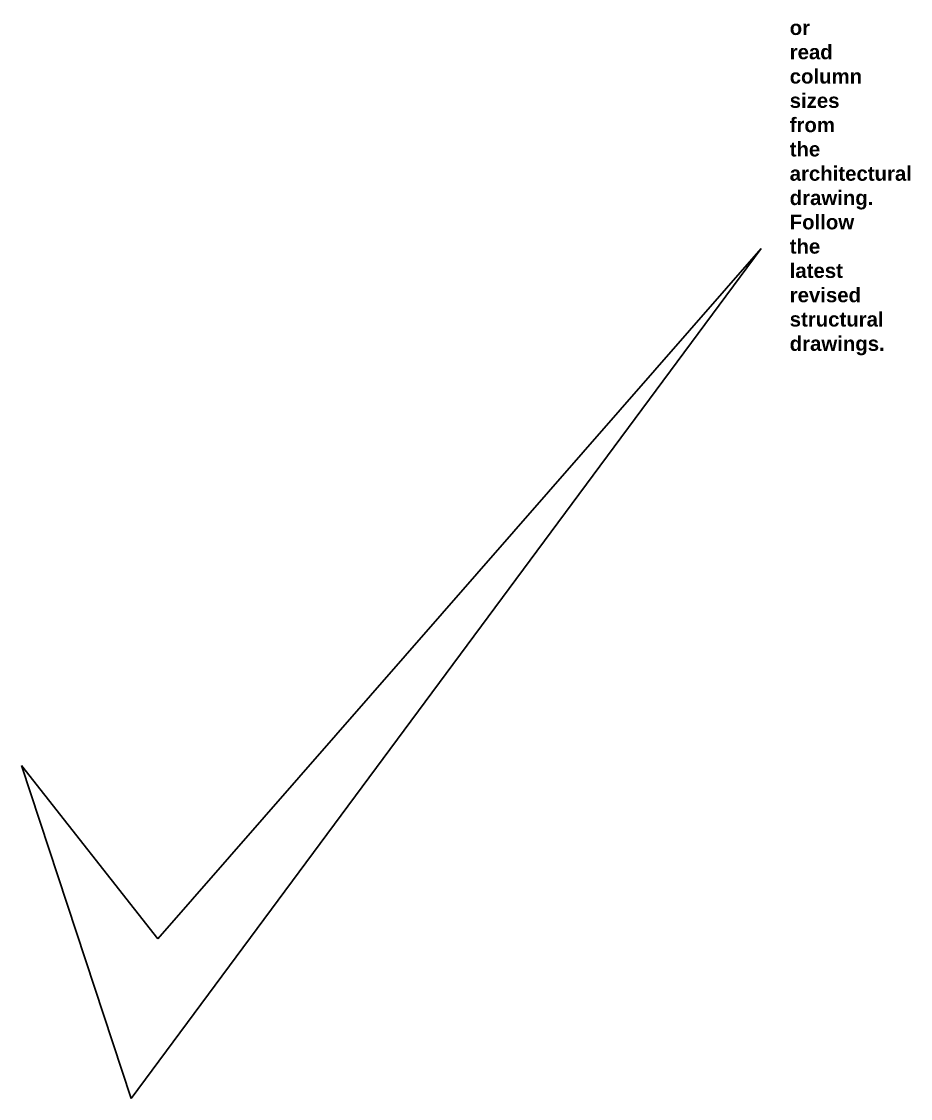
# Model space of a CAD drawing. Header units: inches. Extents: x 719368 to 6315912, y -2624014 to 446967.
# Drawn here: x 5482502 to 5525193, y -2067309 to -2015590 of the extents above; entities that cross this region are included whole.
import ezdxf

# ---------------------------------------------------------------- set-up
doc = ezdxf.new("R2010")
doc.units = ezdxf.units.IN
doc.header["$LTSCALE"] = 20
doc.header["$MEASUREMENT"] = 0
doc.layers.get('0').update_dxf_attribs({"color": 51, "lineweight": 30})
doc.layers.add('Text', color=7, linetype='Continuous', lineweight=15)
doc.styles.add('Tabrej', font='romans.shx')

msp = doc.modelspace()

# ---------------------------------------------------------------- linework, layer by layer
at = {"color": 0}
for p, q in [((5487771.2934, -2067308.6414), (5518016.3867, -2026493.7162)), ((5489051.2638, -2059636.9201), (5518016.3867, -2026493.7162)), ((5482501.714, -2051319.8648), (5487771.2934, -2067308.6414)), ((5482501.714, -2051319.8648), (5489051.2638, -2059636.9201))]:
    msp.add_line(p, q, dxfattribs=at)

# ---------------------------------------------------------------- texts
at = {"layer": 'Text', "insert": (5519392.8674, -2008533.7904), "char_height": 700, "attachment_point": 1, "style": 'Tabrej'}
msp.add_mtext_dynamic_manual_height_columns('{\\fArial|b1|i0|c0|p34;\\LNOTE:-\\P\\l\\PPlease do not scale or read column sizes from the architectural drawing. Follow the latest revised structural drawings.}', width=22.116291, gutter_width=24, heights=[0], dxfattribs=at)

doc.saveas('drawing.dxf')
